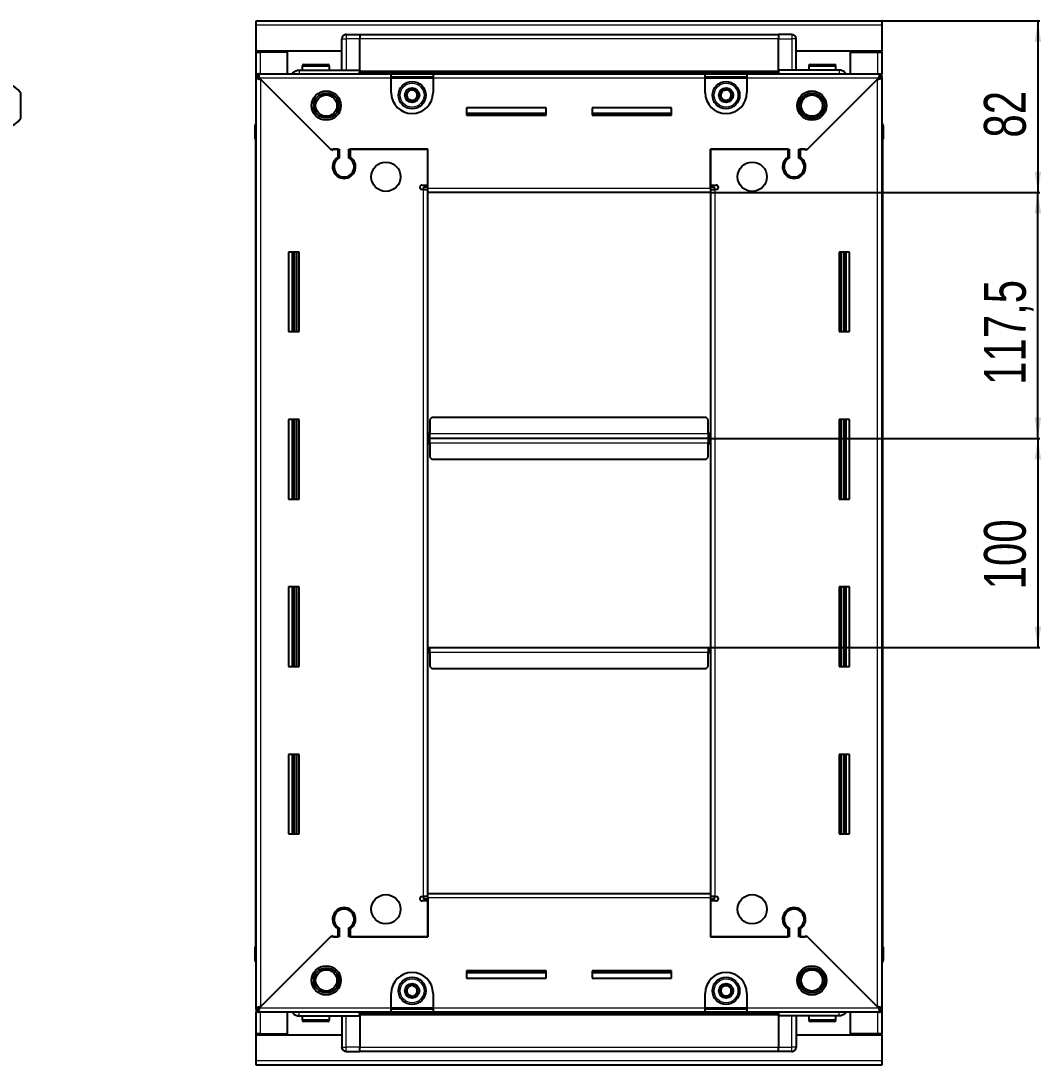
# Model space of a CAD drawing. Header units: millimetres. Extents: x 1014 to 3623, y -1321 to 1082.
# Drawn here: x 3135.3 to 3622.8, y 444.1 to 943.1 of the extents above; entities that cross this region are included whole.
import ezdxf

# ---------------------------------------------------------------- set-up
doc = ezdxf.new("R2010")
doc.units = ezdxf.units.MM
doc.layers.add('FORMAT', color=7, linetype='Continuous')
doc.styles.add('SLDTEXTSTYLE0', font='TXT', dxfattribs={"width": 0.75})
doc.dimstyles.new('SLDDIMSTYLE0', dxfattribs={"dimtxt": 20, "dimasz": 10, "dimexe": 0, "dimexo": 0.0625, "dimgap": 5, "dimtad": 2, "dimdec": 1, "dimrnd": 1e-09, "dimzin": 12, "dimdsep": 46, "dimtxsty": 'SLDTEXTSTYLE0', "dimsah": 1, "dimcen": 0.09, "dimadec": 0, "dimazin": 3, "dimtfac": 1, "dimtofl": 0, "dimtmove": 0, "dimatfit": 3, "dimfxl": 0, "dimfrac": 2, "dimtolj": 1, "dimtzin": 12, "dimarcsym": 0})

# ---------------------------------------------------------------- blocks, each defined once
blk = doc.blocks.new('_D_5')
at = {"layer": 'FORMAT'}
for p, q in [((3546.77, 943.07), (3622.26, 943.07)), ((3621.26, 943.07), (3621.26, 861.07)), ((3464.77, 861.07), (3622.26, 861.07))]:
    blk.add_line(p, q, dxfattribs=at)
for points in [[(3621.26, 943.07), (3619.73, 933.07), (3622.8, 933.07)], [(3621.26, 861.07), (3622.8, 871.07), (3619.73, 871.07)]]:
    blk.add_solid(points, dxfattribs=at)
at = {"layer": 'FORMAT', "insert": (3595.48, 887.29), "char_height": 20, "attachment_point": 1, "rotation": 90, "style": 'SLDTEXTSTYLE0'}
blk.add_mtext('82', dxfattribs=at)
blk = doc.blocks.new('_D_6')
at = {"layer": 'FORMAT'}
for p, q in [((3464.77, 861.07), (3622.26, 861.07)), ((3621.26, 743.57), (3621.26, 861.07)), ((3463.77, 743.57), (3622.26, 743.57))]:
    blk.add_line(p, q, dxfattribs=at)
for points in [[(3621.26, 861.07), (3619.73, 851.07), (3622.8, 851.07)], [(3621.26, 743.57), (3622.8, 753.57), (3619.73, 753.57)]]:
    blk.add_solid(points, dxfattribs=at)
at = {"layer": 'FORMAT', "insert": (3595.48, 769.07), "char_height": 20, "attachment_point": 1, "rotation": 90, "style": 'SLDTEXTSTYLE0'}
blk.add_mtext('117,5', dxfattribs=at)
blk = doc.blocks.new('_D_7')
at = {"layer": 'FORMAT'}
for p, q in [((3463.77, 743.57), (3622.26, 743.57)), ((3621.26, 743.57), (3621.26, 643.57)), ((3463.77, 643.57), (3622.26, 643.57))]:
    blk.add_line(p, q, dxfattribs=at)
for points in [[(3621.26, 743.57), (3619.73, 733.57), (3622.8, 733.57)], [(3621.26, 643.57), (3622.8, 653.57), (3619.73, 653.57)]]:
    blk.add_solid(points, dxfattribs=at)
at = {"layer": 'FORMAT', "insert": (3595.48, 671.4), "char_height": 20, "attachment_point": 1, "rotation": 90, "style": 'SLDTEXTSTYLE0'}
blk.add_mtext('100', dxfattribs=at)

msp = doc.modelspace()

# ---------------------------------------------------------------- linework, layer by layer
at = {"color": 7, "linetype": 'Continuous', "lineweight": 25}
for p, q in [((3247.76, 943.07), (3546.76, 943.07)), ((3247.76, 940.97), (3247.76, 943.07)), ((3247.76, 928.57), (3247.76, 940.97)), ((3546.76, 943.07), (3546.76, 940.97)), ((3546.76, 940.97), (3546.76, 928.57)), ((3288.76, 919.57), (3288.76, 934.57)), ((3289.44, 936.07), (3289.44, 936.07)), ((3290.76, 936.57), (3297.26, 936.57)), ((3290.76, 936.57), (3297.26, 936.57)), ((3297.26, 936.57), (3297.26, 936.57)), ((3297.26, 936.57), (3297.26, 936.57)), ((3297.26, 936.57), (3297.26, 934.57)), ((3497.26, 936.42), (3297.26, 936.42)), ((3297.26, 919.57), (3297.26, 934.57)), ((3497.26, 936.57), (3497.26, 936.57)), ((3503.76, 936.57), (3497.26, 936.57)), ((3503.76, 936.57), (3497.26, 936.57)), ((3497.26, 936.57), (3497.26, 934.57)), ((3497.26, 919.57), (3497.26, 934.57)), ((3505.76, 934.57), (3505.76, 934.57)), ((3505.76, 919.57), (3505.76, 934.57)), ((3288.76, 928.57), (3247.76, 928.57)), ((3247.76, 928.07), (3247.76, 928.57)), ((3249.26, 928.07), (3249.26, 928.57)), ((3546.76, 928.57), (3505.76, 928.57)), ((3545.26, 928.07), (3545.26, 928.57)), ((3546.76, 928.07), (3546.76, 928.57)), ((3247.76, 928.07), (3249.86, 928.07)), ((3247.76, 917.82), (3247.76, 928.07)), ((3262.76, 928.07), (3249.86, 928.07)), ((3262.76, 917.82), (3262.76, 928.07)), ((3531.76, 928.07), (3544.66, 928.07)), ((3531.76, 917.82), (3531.76, 928.07)), ((3544.66, 928.07), (3546.76, 928.07)), ((3546.76, 928.07), (3546.76, 917.82)), ((3268.26, 919.57), (3297.26, 919.57)), ((3269.76, 921.47), (3269.76, 919.57)), ((3270.56, 922.27), (3281.96, 922.27)), ((3282.76, 919.57), (3282.76, 921.47)), ((3297.19, 917.82), (3297.26, 919.54)), ((3297.26, 919.57), (3297.26, 919.07)), ((3297.26, 918.42), (3497.26, 918.42)), ((3497.26, 919.57), (3497.26, 919.07)), ((3526.26, 919.57), (3497.26, 919.57)), ((3497.26, 919.54), (3497.34, 917.82)), ((3511.76, 921.47), (3511.76, 919.57)), ((3512.56, 922.27), (3523.96, 922.27)), ((3524.76, 919.57), (3524.76, 921.47)), ((3247.76, 916.32), (3247.76, 917.82)), ((3247.76, 917.82), (3248.76, 917.82)), ((3247.76, 915.82), (3247.76, 916.32)), ((3247.76, 916.32), (3248.76, 916.32)), ((3247.76, 471.32), (3247.76, 915.82)), ((3249.26, 915.82), (3247.76, 915.82)), ((3248.76, 916.32), (3248.76, 917.82)), ((3248.76, 917.82), (3312.26, 917.82)), ((3249.36, 915.72), (3283.26, 881.82)), ((3283.96, 881.12), (3249.86, 915.22)), ((3312.26, 915.72), (3312.26, 917.82)), ((3312.26, 917.82), (3332.26, 917.82)), ((3312.26, 916.32), (3332.26, 916.32)), ((3312.26, 908.82), (3312.26, 915.72)), ((3332.26, 917.82), (3332.26, 915.72)), ((3332.26, 917.82), (3462.26, 917.82)), ((3332.26, 915.72), (3332.26, 908.82)), ((3462.26, 915.72), (3462.26, 917.82)), ((3462.26, 917.82), (3482.26, 917.82)), ((3462.26, 916.32), (3482.26, 916.32)), ((3462.26, 908.82), (3462.26, 915.72)), ((3482.26, 917.82), (3545.76, 917.82)), ((3482.26, 917.82), (3482.26, 915.72)), ((3482.26, 915.72), (3482.26, 908.82)), ((3544.66, 915.22), (3510.56, 881.12)), ((3511.26, 881.82), (3545.16, 915.72)), ((3545.26, 915.82), (3546.76, 915.82)), ((3545.76, 916.32), (3545.76, 917.82)), ((3545.76, 917.82), (3546.76, 917.82)), ((3545.76, 916.32), (3546.76, 916.32)), ((3546.76, 916.32), (3546.76, 917.82)), ((3546.76, 916.32), (3546.76, 915.82)), ((3546.76, 915.82), (3546.76, 471.32)), ((3135.34, 896.57), (3135.34, 908.57)), ((3386.26, 901.57), (3348.26, 901.57)), ((3348.26, 901.57), (3348.26, 898.07)), ((3386.26, 898.82), (3348.26, 898.82)), ((3386.26, 898.07), (3386.26, 901.57)), ((3446.26, 901.57), (3408.26, 901.57)), ((3408.26, 901.57), (3408.26, 898.07)), ((3446.26, 898.82), (3408.26, 898.82)), ((3446.26, 898.07), (3446.26, 901.57)), ((3348.26, 898.07), (3386.26, 898.07)), ((3408.26, 898.07), (3446.26, 898.07)), ((3546.76, 894.39), (3546.76, 894.39)), ((3247.26, 893.07), (3247.26, 886.57)), ((3247.26, 886.57), (3247.26, 893.07)), ((3547.26, 893.07), (3547.26, 886.57)), ((3547.26, 886.57), (3547.26, 893.07)), ((3247.26, 886.57), (3247.26, 886.57)), ((3247.76, 886.57), (3247.26, 886.57)), ((3247.41, 886.57), (3247.41, 500.57)), ((3546.76, 886.57), (3547.26, 886.57)), ((3547.11, 500.57), (3547.11, 886.57)), ((3547.26, 886.57), (3547.26, 886.57)), ((3547.26, 886.57), (3547.26, 886.57)), ((3283.26, 881.82), (3287.46, 881.82)), ((3284.66, 881.82), (3283.96, 881.12)), ((3286.76, 881.82), (3284.66, 881.82)), ((3286.76, 881.82), (3286.76, 877.93)), ((3287.46, 881.82), (3287.46, 877.53)), ((3292.06, 881.82), (3329.76, 881.82)), ((3292.06, 877.53), (3292.06, 881.82)), ((3292.76, 877.93), (3292.76, 881.82)), ((3329.76, 881.82), (3292.76, 881.82)), ((3329.76, 864.57), (3329.76, 881.82)), ((3329.76, 863.17), (3329.76, 881.82)), ((3464.76, 881.82), (3464.76, 864.57)), ((3501.76, 881.82), (3464.76, 881.82)), ((3464.76, 881.82), (3502.46, 881.82)), ((3464.76, 863.17), (3464.76, 881.82)), ((3501.76, 881.82), (3501.76, 877.93)), ((3502.46, 881.82), (3502.46, 877.53)), ((3507.06, 881.82), (3511.26, 881.82)), ((3507.06, 877.53), (3507.06, 881.82)), ((3509.86, 881.82), (3507.76, 881.82)), ((3507.76, 877.93), (3507.76, 881.82)), ((3510.56, 881.12), (3509.86, 881.82)), ((3287.76, 868.96), (3287.76, 868.2)), ((3506.76, 868.96), (3506.76, 868.2)), ((3326.91, 864.57), (3329.76, 864.57)), ((3329.76, 863.57), (3327.76, 863.57)), ((3327.76, 863.57), (3327.76, 862.57)), ((3464.76, 864.57), (3467.61, 864.57)), ((3466.76, 863.57), (3464.76, 863.57)), ((3466.76, 862.57), (3466.76, 863.57)), ((3327.66, 862.57), (3326.91, 862.57)), ((3327.66, 862.57), (3329.76, 862.57)), ((3329.76, 861.07), (3329.76, 863.17)), ((3329.76, 526.07), (3329.76, 861.07)), ((3464.76, 861.07), (3329.76, 861.07)), ((3464.76, 863.17), (3464.76, 861.07)), ((3464.76, 862.57), (3466.86, 862.57)), ((3464.76, 861.07), (3464.76, 526.07)), ((3467.61, 862.57), (3466.86, 862.57)), ((3268.26, 832.57), (3263.26, 832.57)), ((3263.26, 832.57), (3263.26, 794.57)), ((3265.41, 794.57), (3265.41, 832.57)), ((3267.21, 794.57), (3267.21, 832.57)), ((3267.24, 794.57), (3267.24, 832.57)), ((3268.26, 794.57), (3268.26, 832.57)), ((3526.26, 832.57), (3526.26, 794.57)), ((3531.26, 832.57), (3526.26, 832.57)), ((3527.29, 832.57), (3527.29, 794.57)), ((3527.32, 832.57), (3527.32, 794.57)), ((3529.11, 832.57), (3529.11, 794.57)), ((3531.26, 794.57), (3531.26, 832.57)), ((3263.26, 794.57), (3268.26, 794.57)), ((3526.26, 794.57), (3531.26, 794.57)), ((3331.76, 753.57), (3330.76, 752.57)), ((3462.76, 753.57), (3331.76, 753.57)), ((3463.76, 752.57), (3462.76, 753.57)), ((3268.26, 752.57), (3263.26, 752.57)), ((3263.26, 752.57), (3263.26, 714.57)), ((3265.41, 714.57), (3265.41, 752.57)), ((3267.21, 714.57), (3267.21, 752.57)), ((3267.24, 714.57), (3267.24, 752.57)), ((3268.26, 714.57), (3268.26, 752.57)), ((3330.76, 752.57), (3330.76, 745.67)), ((3463.76, 745.67), (3463.76, 752.57)), ((3526.26, 752.57), (3526.26, 714.57)), ((3531.26, 752.57), (3526.26, 752.57)), ((3527.29, 752.57), (3527.29, 714.57)), ((3527.32, 752.57), (3527.32, 714.57)), ((3529.11, 752.57), (3529.11, 714.57)), ((3531.26, 714.57), (3531.26, 752.57)), ((3330.51, 743.57), (3329.76, 743.57)), ((3330.76, 746.42), (3330.51, 746.42)), ((3330.51, 746.42), (3330.51, 743.57)), ((3330.51, 743.57), (3330.51, 740.72)), ((3330.76, 743.57), (3330.76, 745.67)), ((3330.76, 741.47), (3330.76, 743.57)), ((3463.76, 743.57), (3330.76, 743.57)), ((3464.01, 746.42), (3463.76, 746.42)), ((3463.76, 745.67), (3463.76, 743.57)), ((3463.76, 743.57), (3463.76, 741.47)), ((3464.01, 743.57), (3464.01, 746.42)), ((3464.01, 740.72), (3464.01, 743.57)), ((3464.76, 743.57), (3464.01, 743.57)), ((3330.51, 740.72), (3330.76, 740.72)), ((3330.76, 741.47), (3330.76, 734.57)), ((3463.76, 734.57), (3463.76, 741.47)), ((3463.76, 740.72), (3464.01, 740.72)), ((3330.76, 734.57), (3331.76, 733.57)), ((3331.76, 733.57), (3462.76, 733.57)), ((3462.76, 733.57), (3463.76, 734.57)), ((3263.26, 714.57), (3268.26, 714.57)), ((3526.26, 714.57), (3531.26, 714.57)), ((3268.26, 672.57), (3263.26, 672.57)), ((3263.26, 672.57), (3263.26, 634.57)), ((3265.41, 634.57), (3265.41, 672.57)), ((3267.21, 634.57), (3267.21, 672.57)), ((3267.24, 634.57), (3267.24, 672.57)), ((3268.26, 634.57), (3268.26, 672.57)), ((3526.26, 672.57), (3526.26, 634.57)), ((3531.26, 672.57), (3526.26, 672.57)), ((3527.29, 672.57), (3527.29, 634.57)), ((3527.32, 672.57), (3527.32, 634.57)), ((3529.11, 672.57), (3529.11, 634.57)), ((3531.26, 634.57), (3531.26, 672.57)), ((3329.76, 643.57), (3330.51, 643.57)), ((3330.51, 643.57), (3330.51, 640.72)), ((3330.51, 640.72), (3330.76, 640.72)), ((3330.76, 641.47), (3330.76, 643.57)), ((3330.76, 643.57), (3463.76, 643.57)), ((3330.76, 641.47), (3330.76, 634.57)), ((3463.76, 643.57), (3463.76, 641.47)), ((3463.76, 634.57), (3463.76, 641.47)), ((3463.76, 640.72), (3464.01, 640.72)), ((3464.01, 640.72), (3464.01, 643.57)), ((3464.01, 643.57), (3464.76, 643.57)), ((3263.26, 634.57), (3268.26, 634.57)), ((3330.76, 634.57), (3331.76, 633.57)), ((3462.76, 633.57), (3463.76, 634.57)), ((3526.26, 634.57), (3531.26, 634.57)), ((3331.76, 633.57), (3462.76, 633.57)), ((3268.26, 592.57), (3263.26, 592.57)), ((3263.26, 592.57), (3263.26, 554.57)), ((3265.41, 554.57), (3265.41, 592.57)), ((3267.21, 554.57), (3267.21, 592.57)), ((3267.24, 554.57), (3267.24, 592.57)), ((3268.26, 554.57), (3268.26, 592.57)), ((3526.26, 592.57), (3526.26, 554.57)), ((3531.26, 592.57), (3526.26, 592.57)), ((3527.29, 592.57), (3527.29, 554.57)), ((3527.32, 592.57), (3527.32, 554.57)), ((3529.11, 592.57), (3529.11, 554.57)), ((3531.26, 554.57), (3531.26, 592.57)), ((3263.26, 554.57), (3268.26, 554.57)), ((3526.26, 554.57), (3531.26, 554.57)), ((3326.91, 524.57), (3327.66, 524.57)), ((3329.76, 524.57), (3327.66, 524.57)), ((3327.76, 524.57), (3327.76, 523.57)), ((3329.76, 523.97), (3329.76, 526.07)), ((3329.76, 526.07), (3464.76, 526.07)), ((3329.76, 523.97), (3329.76, 505.32)), ((3464.76, 526.07), (3464.76, 523.97)), ((3466.86, 524.57), (3464.76, 524.57)), ((3464.76, 523.97), (3464.76, 505.32)), ((3466.76, 523.57), (3466.76, 524.57)), ((3466.86, 524.57), (3467.61, 524.57)), ((3329.76, 522.57), (3326.91, 522.57)), ((3327.76, 523.57), (3329.76, 523.57)), ((3329.76, 505.32), (3329.76, 522.57)), ((3464.76, 523.57), (3466.76, 523.57)), ((3464.76, 522.57), (3464.76, 505.32)), ((3467.61, 522.57), (3464.76, 522.57)), ((3287.76, 518.94), (3287.76, 518.18)), ((3506.76, 518.94), (3506.76, 518.18)), ((3286.76, 509.21), (3286.76, 505.32)), ((3287.46, 509.61), (3287.46, 505.32)), ((3292.06, 505.32), (3292.06, 509.61)), ((3292.76, 505.32), (3292.76, 509.21)), ((3501.76, 509.21), (3501.76, 505.32)), ((3502.46, 509.61), (3502.46, 505.32)), ((3507.06, 505.32), (3507.06, 509.61)), ((3507.76, 505.32), (3507.76, 509.21)), ((3283.26, 505.32), (3249.36, 471.42)), ((3249.86, 471.92), (3283.96, 506.02)), ((3287.46, 505.32), (3283.26, 505.32)), ((3283.96, 506.02), (3284.66, 505.32)), ((3284.66, 505.32), (3286.76, 505.32)), ((3329.76, 505.32), (3292.06, 505.32)), ((3292.76, 505.32), (3329.76, 505.32)), ((3464.76, 505.32), (3501.76, 505.32)), ((3502.46, 505.32), (3464.76, 505.32)), ((3511.26, 505.32), (3507.06, 505.32)), ((3507.76, 505.32), (3509.86, 505.32)), ((3509.86, 505.32), (3510.56, 506.02)), ((3510.56, 506.02), (3544.66, 471.92)), ((3545.16, 471.42), (3511.26, 505.32)), ((3247.26, 494.07), (3247.26, 500.57)), ((3247.26, 500.57), (3247.26, 500.57)), ((3247.26, 500.57), (3247.26, 500.57)), ((3247.26, 500.57), (3247.26, 494.07)), ((3247.76, 500.57), (3247.26, 500.57)), ((3546.76, 500.57), (3547.26, 500.57)), ((3547.26, 500.57), (3547.26, 500.57)), ((3547.26, 494.07), (3547.26, 500.57)), ((3547.26, 500.57), (3547.26, 494.07)), ((3247.76, 492.75), (3247.76, 492.75)), ((3386.26, 489.07), (3348.26, 489.07)), ((3348.26, 489.07), (3348.26, 485.57)), ((3386.26, 485.57), (3386.26, 489.07)), ((3446.26, 489.07), (3408.26, 489.07)), ((3408.26, 489.07), (3408.26, 485.57)), ((3446.26, 485.57), (3446.26, 489.07)), ((3348.26, 488.32), (3386.26, 488.32)), ((3348.26, 485.57), (3386.26, 485.57)), ((3408.26, 488.32), (3446.26, 488.32)), ((3408.26, 485.57), (3446.26, 485.57)), ((3312.26, 471.42), (3312.26, 478.32)), ((3332.26, 478.32), (3332.26, 471.42)), ((3462.26, 471.42), (3462.26, 478.32)), ((3482.26, 478.32), (3482.26, 471.42)), ((3247.76, 470.82), (3247.76, 471.32)), ((3249.26, 471.32), (3247.76, 471.32)), ((3247.76, 470.82), (3247.76, 469.32)), ((3248.76, 470.82), (3247.76, 470.82)), ((3247.76, 459.07), (3247.76, 469.32)), ((3248.76, 469.32), (3247.76, 469.32)), ((3248.76, 470.82), (3248.76, 469.32)), ((3312.26, 469.32), (3248.76, 469.32)), ((3262.76, 459.07), (3262.76, 469.32)), ((3297.26, 467.6), (3297.19, 469.32)), ((3312.26, 469.32), (3312.26, 471.42)), ((3332.26, 470.82), (3312.26, 470.82)), ((3332.26, 469.32), (3312.26, 469.32)), ((3332.26, 471.42), (3332.26, 469.32)), ((3462.26, 469.32), (3332.26, 469.32)), ((3462.26, 469.32), (3462.26, 471.42)), ((3482.26, 470.82), (3462.26, 470.82)), ((3482.26, 469.32), (3462.26, 469.32)), ((3482.26, 471.42), (3482.26, 469.32)), ((3545.76, 469.32), (3482.26, 469.32)), ((3497.34, 469.32), (3497.26, 467.6)), ((3531.76, 459.07), (3531.76, 469.32)), ((3545.26, 471.32), (3546.76, 471.32)), ((3545.76, 470.82), (3545.76, 469.32)), ((3546.76, 470.82), (3545.76, 470.82)), ((3546.76, 469.32), (3545.76, 469.32)), ((3546.76, 471.32), (3546.76, 470.82)), ((3546.76, 470.82), (3546.76, 469.32)), ((3546.76, 469.32), (3546.76, 459.07)), ((3268.26, 467.57), (3297.26, 467.57)), ((3269.76, 467.57), (3269.76, 465.67)), ((3274.34, 464.87), (3270.56, 464.87)), ((3281.96, 464.87), (3274.34, 464.87)), ((3282.76, 465.67), (3282.76, 467.57)), ((3288.76, 467.57), (3288.76, 452.57)), ((3497.26, 468.72), (3297.26, 468.72)), ((3297.26, 467.57), (3297.26, 468.07)), ((3297.26, 467.57), (3297.26, 452.57)), ((3497.26, 467.57), (3497.26, 468.07)), ((3526.26, 467.57), (3497.26, 467.57)), ((3497.26, 467.57), (3497.26, 452.57)), ((3505.76, 467.57), (3505.76, 452.57)), ((3511.76, 467.57), (3511.76, 465.67)), ((3519.56, 464.87), (3512.56, 464.87)), ((3523.96, 464.87), (3519.56, 464.87)), ((3524.76, 465.67), (3524.76, 467.57)), ((3249.86, 459.07), (3247.76, 459.07)), ((3247.76, 458.57), (3247.76, 459.07)), ((3247.76, 446.17), (3247.76, 458.57)), ((3247.76, 458.57), (3288.76, 458.57)), ((3249.26, 458.57), (3249.26, 459.07)), ((3249.86, 459.07), (3262.76, 459.07)), ((3505.76, 458.57), (3546.76, 458.57)), ((3544.66, 459.07), (3531.76, 459.07)), ((3546.76, 459.07), (3544.66, 459.07)), ((3545.26, 458.57), (3545.26, 459.07)), ((3546.76, 458.57), (3546.76, 459.07)), ((3546.76, 458.57), (3546.76, 446.17)), ((3288.76, 452.57), (3288.76, 452.57)), ((3290.76, 450.57), (3297.26, 450.57)), ((3290.76, 450.57), (3297.26, 450.57)), ((3297.26, 450.57), (3297.26, 452.57)), ((3297.26, 450.72), (3497.26, 450.72)), ((3297.26, 450.57), (3297.26, 450.57)), ((3497.26, 450.57), (3497.26, 452.57)), ((3503.76, 450.57), (3497.26, 450.57)), ((3497.26, 450.57), (3497.26, 450.57)), ((3497.26, 450.57), (3497.26, 450.57)), ((3503.76, 450.57), (3497.26, 450.57)), ((3505.09, 451.07), (3505.09, 451.07)), ((3247.76, 444.07), (3247.76, 446.17)), ((3546.76, 446.17), (3546.76, 444.07)), ((3546.76, 444.07), (3247.76, 444.07))]:
    msp.add_line(p, q, dxfattribs=at)
at = {"color": 8, "linetype": 'Continuous', "lineweight": 18}
for p, q in [((3546.76, 940.97), (3247.76, 940.97)), ((3288.76, 934.57), (3290.76, 934.57)), ((3290.76, 936.57), (3290.76, 934.57)), ((3290.76, 934.57), (3290.76, 919.57)), ((3297.26, 934.57), (3290.76, 934.57)), ((3497.26, 934.42), (3297.26, 934.42)), ((3497.26, 934.57), (3503.76, 934.57)), ((3503.76, 936.57), (3503.76, 934.57)), ((3505.76, 934.57), (3503.76, 934.57)), ((3503.76, 934.57), (3503.76, 919.57)), ((3249.86, 928.07), (3249.86, 928.57)), ((3544.66, 928.57), (3544.66, 928.07)), ((3249.86, 917.82), (3249.86, 928.07)), ((3544.66, 928.07), (3544.66, 917.82)), ((3269.76, 921.47), (3282.76, 921.47)), ((3497.26, 919.07), (3297.26, 919.07)), ((3511.76, 921.47), (3524.76, 921.47)), ((3312.26, 915.72), (3249.36, 915.72)), ((3249.86, 915.22), (3249.86, 471.92)), ((3497.26, 917.84), (3297.26, 917.84)), ((3312.26, 915.72), (3332.26, 915.72)), ((3462.26, 915.72), (3332.26, 915.72)), ((3462.26, 915.72), (3482.26, 915.72)), ((3545.16, 915.72), (3482.26, 915.72)), ((3544.66, 471.92), (3544.66, 915.22)), ((3247.76, 893.07), (3247.26, 893.07)), ((3546.76, 893.07), (3547.26, 893.07)), ((3327.66, 524.57), (3327.66, 862.57)), ((3329.76, 863.17), (3464.76, 863.17)), ((3466.86, 862.57), (3466.86, 524.57)), ((3264.76, 832.57), (3264.76, 794.57)), ((3266, 832.57), (3266, 794.57)), ((3528.53, 794.57), (3528.53, 832.57)), ((3529.76, 794.57), (3529.76, 832.57)), ((3264.76, 752.57), (3264.76, 714.57)), ((3266, 752.57), (3266, 714.57)), ((3528.53, 714.57), (3528.53, 752.57)), ((3529.76, 714.57), (3529.76, 752.57)), ((3463.76, 745.67), (3330.76, 745.67)), ((3330.76, 741.47), (3463.76, 741.47)), ((3264.76, 672.57), (3264.76, 634.57)), ((3266, 672.57), (3266, 634.57)), ((3528.53, 634.57), (3528.53, 672.57)), ((3529.76, 634.57), (3529.76, 672.57)), ((3330.76, 641.47), (3463.76, 641.47)), ((3264.76, 592.57), (3264.76, 554.57)), ((3266, 592.57), (3266, 554.57)), ((3528.53, 554.57), (3528.53, 592.57)), ((3529.76, 554.57), (3529.76, 592.57)), ((3464.76, 523.97), (3329.76, 523.97)), ((3247.76, 494.07), (3247.26, 494.07)), ((3546.76, 494.07), (3547.26, 494.07)), ((3249.36, 471.42), (3312.26, 471.42)), ((3249.86, 459.07), (3249.86, 469.32)), ((3297.26, 469.31), (3497.26, 469.31)), ((3332.26, 471.42), (3312.26, 471.42)), ((3332.26, 471.42), (3462.26, 471.42)), ((3482.26, 471.42), (3462.26, 471.42)), ((3482.26, 471.42), (3545.16, 471.42)), ((3544.66, 469.32), (3544.66, 459.07)), ((3274.07, 465.67), (3269.76, 465.67)), ((3282.76, 465.67), (3274.07, 465.67)), ((3290.76, 452.57), (3290.76, 467.57)), ((3297.26, 468.07), (3497.26, 468.07)), ((3503.76, 452.57), (3503.76, 467.57)), ((3519.74, 465.67), (3511.76, 465.67)), ((3524.76, 465.67), (3519.74, 465.67)), ((3249.86, 458.57), (3249.86, 459.07)), ((3544.66, 459.07), (3544.66, 458.57)), ((3288.76, 452.57), (3290.76, 452.57)), ((3290.76, 450.57), (3290.76, 452.57)), ((3297.26, 452.57), (3290.76, 452.57)), ((3297.26, 452.72), (3497.26, 452.72)), ((3497.26, 452.57), (3503.76, 452.57)), ((3505.76, 452.57), (3503.76, 452.57)), ((3503.76, 450.57), (3503.76, 452.57)), ((3546.76, 446.17), (3247.76, 446.17))]:
    msp.add_line(p, q, dxfattribs=at)
at = {"color": 7, "linetype": 'Continuous', "lineweight": 25, "flags": 128}
msp.add_lwpolyline([(3288.91, 451.82), (3288.8, 452.18), (3288.76, 452.57)], dxfattribs=at)
at = {"color": 7, "linetype": 'Continuous', "lineweight": 25}
for centre, radius in [((3322.26, 907.57), 6.5), ((3472.26, 907.57), 6.5), ((3281.26, 902.57), 7), ((3281.26, 902.57), 6.02), ((3322.26, 907.57), 3.46), ((3472.26, 907.57), 3.46), ((3513.26, 902.57), 7), ((3513.26, 902.57), 6.03), ((3281.26, 902.57), 5.1), ((3513.26, 902.57), 5.1), ((3309.76, 868.57), 7), ((3484.76, 868.57), 7), ((3309.76, 518.57), 7), ((3484.76, 518.57), 7), ((3281.26, 484.57), 7), ((3281.26, 484.57), 6.02), ((3281.26, 484.57), 5.1), ((3513.26, 484.57), 7), ((3513.26, 484.57), 6.02), ((3513.26, 484.57), 5.1), ((3322.26, 479.57), 6.5), ((3472.26, 479.57), 6.5), ((3322.26, 479.57), 3.46), ((3472.26, 479.57), 3.46)]:
    msp.add_circle(centre, radius, dxfattribs=at)
at = {"color": 8, "linetype": 'Continuous', "lineweight": 18}
for centre in [(3322.26, 907.57), (3472.26, 907.57), (3322.26, 479.57), (3472.26, 479.57)]:
    msp.add_circle(centre, 5.7, dxfattribs=at)
at = {"color": 7, "linetype": 'Continuous', "lineweight": 25}
for centre, radius, start, end in [((3290.76, 934.57), 2, 90, 180), ((3290.76, 934.57), 2, 90, 131.4096), ((3503.76, 934.57), 2, 0, 90), ((3270.56, 921.47), 0.8, 90, 180), ((3281.96, 921.47), 0.8, 0, 90), ((3288.56, 919.77), 0.2, 270, 0), ((3505.96, 919.77), 0.2, 180, 270), ((3512.56, 921.47), 0.8, 90, 180), ((3523.96, 921.47), 0.8, 0, 90), ((3125.72, 901.55), 11.91, 36.1266, 75.2996), ((3322.26, 908.82), 10, 180, 270), ((3322.26, 907.57), 2.5, 134.0156, 194.0156), ((3322.26, 907.57), 2.5, 74.0156, 134.0156), ((3322.26, 908.82), 10, 270, 0), ((3322.26, 907.57), 2.5, 14.0156, 74.0156), ((3472.26, 908.82), 10, 180, 270), ((3472.26, 907.57), 2.5, 160.1116, 220.1116), ((3472.26, 907.57), 2.5, 100.1116, 160.1116), ((3472.26, 907.57), 2.5, 40.1116, 100.1116), ((3472.26, 908.82), 10, 270, 0), ((3472.26, 907.57), 2.5, 340.1116, 40.1116), ((3322.26, 907.57), 2.5, 194.0156, 254.0156), ((3322.26, 907.57), 2.5, 254.0156, 314.0156), ((3322.26, 907.57), 2.5, 314.0156, 14.0156), ((3472.26, 907.57), 2.5, 220.1116, 280.1116), ((3472.26, 907.57), 2.5, 280.1116, 340.1116), ((3125.72, 903.6), 11.91, 284.7004, 323.8734), ((3249.26, 893.07), 2, 138.5749, 180), ((3249.26, 893.07), 2, 138.5904, 180), ((3545.26, 893.07), 2, 33.942, 41.4096), ((3545.26, 893.07), 2, 0, 41.3942), ((3545.26, 893.07), 2, 0, 18.58), ((3289.76, 873.32), 5.5, 123.0557, 56.9443), ((3289.76, 873.32), 4.8, 118.631, 61.369), ((3504.76, 873.32), 5.5, 123.0557, 56.9443), ((3504.76, 873.32), 4.8, 118.631, 61.369), ((3326.91, 863.57), 1, 90, 270), ((3467.61, 863.57), 1, 270, 90), ((3326.91, 523.57), 1, 90, 270), ((3467.61, 523.57), 1, 270, 90), ((3289.76, 513.82), 5.5, 303.0557, 236.9443), ((3504.76, 513.82), 5.5, 303.0557, 236.9443), ((3289.76, 513.82), 4.8, 298.631, 241.369), ((3504.76, 513.82), 4.8, 298.631, 241.369), ((3249.26, 494.07), 2, 180, 198.58), ((3249.26, 494.07), 2, 180, 221.3942), ((3545.26, 494.07), 2, 318.5904, 0), ((3249.26, 494.07), 2, 213.942, 221.4096), ((3322.26, 478.32), 10, 90, 180), ((3322.26, 478.32), 10, 0, 90), ((3472.26, 478.32), 10, 90, 180), ((3472.26, 478.32), 10, 0, 90), ((3322.26, 479.57), 2.5, 127.474, 187.474), ((3322.26, 479.57), 2.5, 187.474, 247.474), ((3322.26, 479.57), 2.5, 67.474, 127.474), ((3322.26, 479.57), 2.5, 7.474, 67.474), ((3322.26, 479.57), 2.5, 307.474, 7.474), ((3472.26, 479.57), 2.5, 147.0424, 207.0424), ((3472.26, 479.57), 2.5, 87.0424, 147.0424), ((3472.26, 479.57), 2.5, 27.0424, 87.0424), ((3472.26, 479.57), 2.5, 327.0424, 27.0424), ((3322.26, 479.57), 2.5, 247.474, 307.474), ((3472.26, 479.57), 2.5, 207.0424, 267.0424), ((3472.26, 479.57), 2.5, 267.0424, 327.0424), ((3270.56, 465.67), 0.8, 180, 270), ((3281.96, 465.67), 0.8, 270, 360), ((3288.56, 467.37), 0.2, 0, 90), ((3505.96, 467.37), 0.2, 90, 180), ((3512.56, 465.67), 0.8, 180, 270), ((3523.96, 465.67), 0.8, 270, 360), ((3290.76, 452.57), 2, 180, 270), ((3503.76, 452.57), 2, 270, 0), ((3503.76, 452.57), 2, 270, 288.58), ((3503.76, 452.57), 2, 303.942, 311.4096)]:
    msp.add_arc(centre, radius, start, end, dxfattribs=at)
for points, knots in [([(3265.05, 917.82), (3265.17, 918.02), (3265.56, 918.67), (3266.71, 919.38), (3267.75, 919.51), (3268.26, 919.57)], [0, 0, 0, 0, 0.18225, 0.591125, 1, 1, 1, 1]), ([(3297.26, 919.57), (3297.26, 919.53), (3297.26, 919.46), (3297.26, 918.84), (3297.26, 918.26), (3297.26, 917.87), (3297.26, 917.84)], [0, 0, 0, 0, 0.324279, 0.648558, 0.972836, 1, 1, 1, 1]), ([(3497.26, 919.57), (3497.26, 919.53), (3497.26, 919.46), (3497.26, 918.84), (3497.26, 918.26), (3497.26, 917.87), (3497.26, 917.84)], [0, 0, 0, 0, 0.324279, 0.648558, 0.972836, 1, 1, 1, 1]), ([(3529.48, 917.82), (3529.36, 918.02), (3528.97, 918.67), (3527.82, 919.38), (3526.78, 919.51), (3526.26, 919.57)], [0, 0, 0, 0, 0.18225, 0.591125, 1, 1, 1, 1]), ([(3247.76, 915.82), (3247.79, 915.78), (3247.84, 915.69), (3248.24, 915.55), (3248.79, 915.42), (3249.37, 915.31), (3249.74, 915.24), (3249.86, 915.22)], [0, 0, 0, 0, 0.230255, 0.448522, 0.666786, 0.88505, 1, 1, 1, 1]), ([(3249.36, 915.72), (3249.32, 915.97), (3249.23, 916.47), (3249.09, 917.11), (3248.96, 917.57), (3248.85, 917.79), (3248.79, 917.81), (3248.76, 917.82)], [0, 0, 0, 0, 0.230255, 0.448522, 0.666786, 0.88505, 1, 1, 1, 1]), ([(3544.66, 915.22), (3544.92, 915.27), (3545.41, 915.36), (3546.05, 915.49), (3546.52, 915.62), (3546.74, 915.73), (3546.76, 915.8), (3546.76, 915.82)], [0, 0, 0, 0, 0.230255, 0.448522, 0.666786, 0.88505, 1, 1, 1, 1]), ([(3545.76, 917.82), (3545.72, 917.79), (3545.63, 917.74), (3545.49, 917.35), (3545.36, 916.79), (3545.25, 916.21), (3545.19, 915.85), (3545.16, 915.72)], [0, 0, 0, 0, 0.230255, 0.448522, 0.666786, 0.88505, 1, 1, 1, 1]), ([(3319.49, 908.37), (3319.86, 908.72), (3320.55, 909.39), (3321.24, 910.06), (3321.56, 910.37)], [0, 0, 0, 0, 0.5346859, 1, 1, 1, 1]), ([(3320.19, 905.57), (3320.1, 905.9), (3319.9, 906.7), (3319.66, 907.66), (3319.52, 908.24), (3319.49, 908.37)], [0, 0, 0, 0, 0.362901, 0.866875, 1, 1, 1, 1]), ([(3321.56, 910.37), (3322.06, 910.23), (3322.99, 909.96), (3323.91, 909.7), (3324.34, 909.58)], [0, 0, 0, 0, 0.5346859, 1, 1, 1, 1]), ([(3324.34, 909.58), (3324.37, 909.46), (3324.51, 908.87), (3324.76, 907.91), (3324.96, 907.11), (3325.04, 906.78)], [0, 0, 0, 0, 0.133125, 0.637099, 1, 1, 1, 1]), ([(3469.42, 907.06), (3469.46, 907.18), (3469.67, 907.74), (3470.01, 908.68), (3470.29, 909.45), (3470.4, 909.78)], [0, 0, 0, 0, 0.133125, 0.637099, 1, 1, 1, 1]), ([(3470.4, 909.78), (3470.91, 909.87), (3471.86, 910.04), (3472.81, 910.21), (3473.25, 910.29)], [0, 0, 0, 0, 0.534686, 1, 1, 1, 1]), ([(3473.25, 910.29), (3473.58, 909.89), (3474.2, 909.15), (3474.82, 908.42), (3475.11, 908.08)], [0, 0, 0, 0, 0.5346859, 1, 1, 1, 1]), ([(3322.96, 904.77), (3322.47, 904.91), (3321.54, 905.18), (3320.62, 905.44), (3320.19, 905.57)], [0, 0, 0, 0, 0.534686, 1, 1, 1, 1]), ([(3325.04, 906.78), (3324.67, 906.42), (3323.97, 905.75), (3323.28, 905.08), (3322.96, 904.77)], [0, 0, 0, 0, 0.534686, 1, 1, 1, 1]), ([(3471.28, 904.86), (3470.95, 905.25), (3470.33, 905.99), (3469.71, 906.72), (3469.42, 907.06)], [0, 0, 0, 0, 0.534686, 1, 1, 1, 1]), ([(3474.12, 905.36), (3473.62, 905.27), (3472.67, 905.1), (3471.72, 904.93), (3471.28, 904.86)], [0, 0, 0, 0, 0.534686, 1, 1, 1, 1]), ([(3475.11, 908.08), (3474.99, 907.75), (3474.71, 906.98), (3474.37, 906.04), (3474.17, 905.48), (3474.12, 905.36)], [0, 0, 0, 0, 0.362901, 0.866875, 1, 1, 1, 1]), ([(3319.6, 480.68), (3319.7, 480.75), (3320.17, 481.12), (3320.96, 481.72), (3321.61, 482.22), (3321.89, 482.43)], [0, 0, 0, 0, 0.133125, 0.637099, 1, 1, 1, 1]), ([(3319.97, 477.81), (3319.91, 478.33), (3319.78, 479.28), (3319.66, 480.23), (3319.6, 480.68)], [0, 0, 0, 0, 0.534686, 1, 1, 1, 1]), ([(3321.89, 482.43), (3322.36, 482.24), (3323.26, 481.87), (3324.14, 481.5), (3324.55, 481.33)], [0, 0, 0, 0, 0.534686, 1, 1, 1, 1]), ([(3324.55, 481.33), (3324.62, 480.82), (3324.75, 479.86), (3324.87, 478.91), (3324.93, 478.47)], [0, 0, 0, 0, 0.534686, 1, 1, 1, 1]), ([(3469.38, 479.72), (3469.66, 480.15), (3470.19, 480.96), (3470.71, 481.77), (3470.95, 482.14)], [0, 0, 0, 0, 0.534686, 1, 1, 1, 1]), ([(3470.69, 477.15), (3470.46, 477.61), (3470.02, 478.47), (3469.58, 479.32), (3469.38, 479.72)], [0, 0, 0, 0, 0.534686, 1, 1, 1, 1]), ([(3470.95, 482.14), (3471.08, 482.14), (3471.67, 482.1), (3472.67, 482.05), (3473.49, 482.01), (3473.83, 481.99)], [0, 0, 0, 0, 0.133125, 0.637099, 1, 1, 1, 1]), ([(3475.15, 479.42), (3474.87, 478.99), (3474.34, 478.18), (3473.82, 477.37), (3473.58, 477)], [0, 0, 0, 0, 0.534686, 1, 1, 1, 1]), ([(3473.83, 481.99), (3474.07, 481.53), (3474.51, 480.67), (3474.94, 479.82), (3475.15, 479.42)], [0, 0, 0, 0, 0.534686, 1, 1, 1, 1]), ([(3322.64, 476.71), (3322.16, 476.91), (3321.27, 477.28), (3320.39, 477.64), (3319.97, 477.81)], [0, 0, 0, 0, 0.534686, 1, 1, 1, 1]), ([(3324.93, 478.47), (3324.66, 478.26), (3324, 477.75), (3323.21, 477.15), (3322.74, 476.78), (3322.64, 476.71)], [0, 0, 0, 0, 0.362901, 0.866875, 1, 1, 1, 1]), ([(3473.58, 477), (3473.23, 477.02), (3472.41, 477.06), (3471.42, 477.11), (3470.82, 477.14), (3470.69, 477.15)], [0, 0, 0, 0, 0.362901, 0.866875, 1, 1, 1, 1]), ([(3249.86, 471.92), (3249.61, 471.88), (3249.12, 471.79), (3248.48, 471.65), (3248.01, 471.52), (3247.79, 471.41), (3247.77, 471.34), (3247.76, 471.32)], [0, 0, 0, 0, 0.2302553, 0.4485219, 0.6667858, 0.8850496, 1, 1, 1, 1]), ([(3248.76, 469.32), (3248.81, 469.35), (3248.9, 469.4), (3249.03, 469.79), (3249.16, 470.35), (3249.27, 470.93), (3249.34, 471.3), (3249.36, 471.42)], [0, 0, 0, 0, 0.230255, 0.448522, 0.666786, 0.88505, 1, 1, 1, 1]), ([(3265.05, 469.32), (3265.17, 469.12), (3265.56, 468.47), (3266.71, 467.76), (3267.75, 467.63), (3268.26, 467.57)], [0, 0, 0, 0, 0.18225, 0.591125, 1, 1, 1, 1]), ([(3297.26, 467.57), (3297.26, 467.61), (3297.26, 467.68), (3297.26, 468.3), (3297.26, 468.86), (3297.26, 469.24), (3297.26, 469.25)], [0, 0, 0, 0, 0.330266, 0.660532, 0.990799, 1, 1, 1, 1]), ([(3497.26, 467.57), (3497.26, 467.61), (3497.26, 467.68), (3497.26, 468.3), (3497.26, 468.86), (3497.26, 469.24), (3497.26, 469.25)], [0, 0, 0, 0, 0.330267, 0.660534, 0.990802, 1, 1, 1, 1]), ([(3529.48, 469.32), (3529.36, 469.12), (3528.97, 468.47), (3527.82, 467.76), (3526.78, 467.63), (3526.26, 467.57)], [0, 0, 0, 0, 0.18225, 0.591125, 1, 1, 1, 1]), ([(3546.76, 471.32), (3546.74, 471.37), (3546.68, 471.46), (3546.29, 471.59), (3545.73, 471.72), (3545.15, 471.83), (3544.79, 471.9), (3544.66, 471.92)], [0, 0, 0, 0, 0.230255, 0.448522, 0.666786, 0.88505, 1, 1, 1, 1]), ([(3545.16, 471.42), (3545.21, 471.17), (3545.3, 470.67), (3545.43, 470.03), (3545.56, 469.57), (3545.67, 469.35), (3545.74, 469.33), (3545.76, 469.32)], [0, 0, 0, 0, 0.2302553, 0.4485219, 0.6667858, 0.8850496, 1, 1, 1, 1])]:
    msp.add_open_spline(points, degree=3, knots=knots, dxfattribs=at)
at = {"color": 8, "linetype": 'Continuous', "lineweight": 18}
for points in [[(3268.26, 919.57), (3268.26, 919.52), (3268.26, 919.45), (3268.26, 919.02), (3268.26, 918.56), (3268.26, 918.15), (3268.26, 917.88), (3268.26, 917.82)], [(3526.26, 919.57), (3526.26, 919.52), (3526.26, 919.45), (3526.26, 919.02), (3526.26, 918.56), (3526.26, 918.15), (3526.26, 917.88), (3526.26, 917.82)], [(3268.26, 467.57), (3268.26, 467.62), (3268.26, 467.69), (3268.26, 468.13), (3268.26, 468.58), (3268.26, 468.99), (3268.26, 469.27), (3268.26, 469.32)], [(3526.26, 467.57), (3526.26, 467.62), (3526.26, 467.69), (3526.26, 468.13), (3526.26, 468.58), (3526.26, 468.99), (3526.26, 469.27), (3526.26, 469.32)]]:
    msp.add_open_spline(points, degree=3, knots=[0, 0, 0, 0, 0.359753, 0.553414, 0.751185, 0.948956, 1, 1, 1, 1], dxfattribs=at)
at = {"color": 7, "linetype": 'Continuous', "lineweight": 25}
for points in [[(3249.36, 915.72), (3249.31, 915.8), (3249.21, 915.96), (3249.06, 916.16), (3248.91, 916.29), (3248.81, 916.31), (3248.76, 916.32)], [(3249.26, 915.82), (3249.27, 915.77), (3249.29, 915.67), (3249.43, 915.52), (3249.63, 915.37), (3249.78, 915.27), (3249.86, 915.22)], [(3544.66, 915.22), (3544.74, 915.27), (3544.9, 915.37), (3545.1, 915.52), (3545.24, 915.67), (3545.25, 915.77), (3545.26, 915.82)], [(3545.76, 916.32), (3545.71, 916.31), (3545.61, 916.29), (3545.46, 916.16), (3545.31, 915.96), (3545.21, 915.8), (3545.16, 915.72)], [(3248.76, 470.82), (3248.81, 470.83), (3248.91, 470.85), (3249.06, 470.99), (3249.21, 471.19), (3249.31, 471.34), (3249.36, 471.42)], [(3249.86, 471.92), (3249.78, 471.87), (3249.63, 471.77), (3249.43, 471.62), (3249.29, 471.47), (3249.27, 471.37), (3249.26, 471.32)], [(3545.26, 471.32), (3545.25, 471.37), (3545.24, 471.47), (3545.1, 471.62), (3544.9, 471.77), (3544.74, 471.87), (3544.66, 471.92)], [(3545.16, 471.42), (3545.21, 471.34), (3545.31, 471.19), (3545.46, 470.99), (3545.61, 470.85), (3545.71, 470.83), (3545.76, 470.82)]]:
    msp.add_open_spline(points, degree=3, dxfattribs=at)

# ---------------------------------------------------------------- dimensions: what is measured, and where the dimension line sits
at = {"layer": 'FORMAT'}
for base, p1, p2, picture, middle in [((3621.26, 861.07), (3546.76, 943.07), (3464.76, 861.07), '_D_5', (3621.26, 902.07)), ((3621.26, 861.07), (3463.76, 743.57), (3464.76, 861.07), '_D_6', (3621.26, 802.32)), ((3621.26, 643.57), (3463.76, 743.57), (3463.76, 643.57), '_D_7', (3621.26, 693.57))]:
    dim = msp.add_linear_dim(base=base, p1=p1, p2=p2, angle=90, dimstyle='SLDDIMSTYLE0', dxfattribs=at)
    dim.commit()
    dim.dimension.update_dxf_attribs({"geometry": picture, "text_midpoint": middle, "dimtype": 160})

doc.saveas('drawing.dxf')
